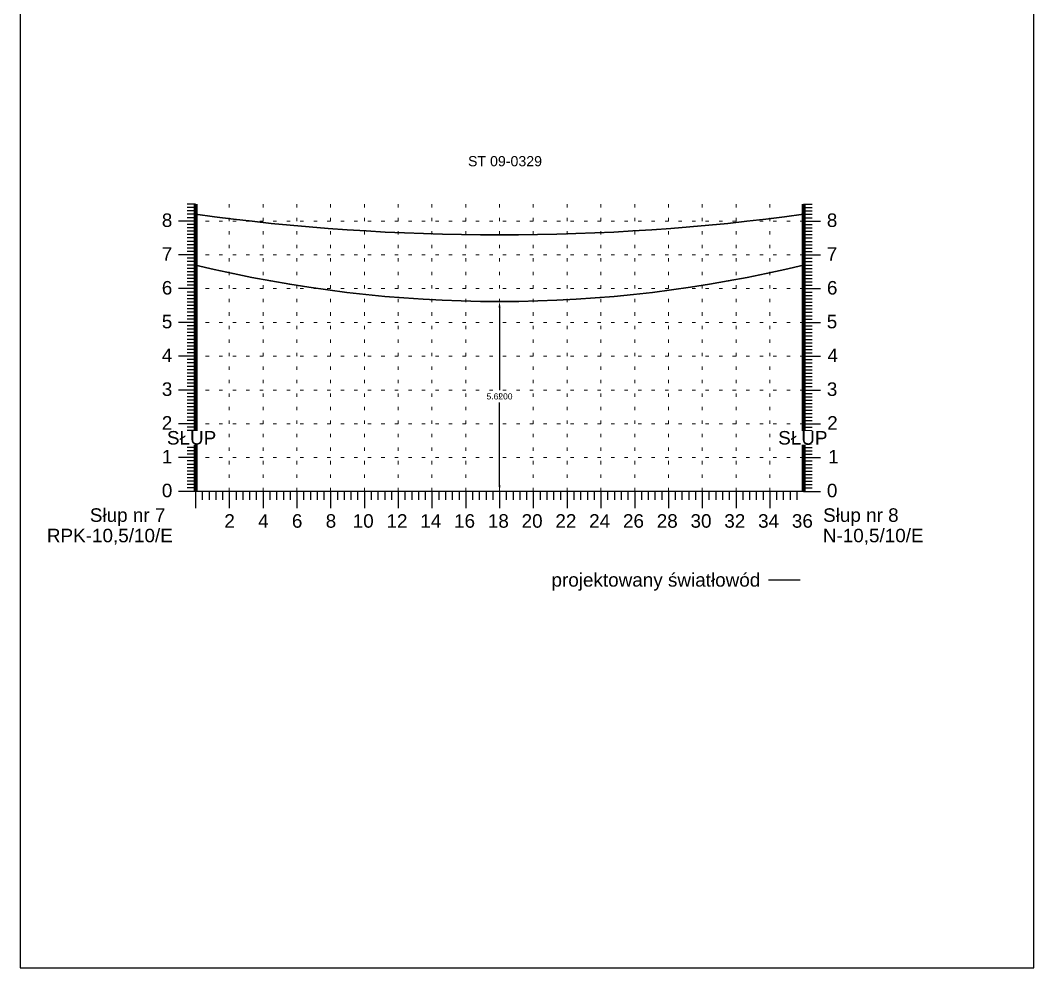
# Model space of a CAD drawing. Header units: metres. Extents: x -155 to 1812, y 681 to 886.
# Drawn here: x 744.54 to 774.54, y 740.52 to 768.57 of the extents above; entities that cross this region are included whole.
import ezdxf

# ---------------------------------------------------------------- set-up
doc = ezdxf.new("R2010")
doc.units = ezdxf.units.M
doc.header["$MEASUREMENT"] = 0
doc.linetypes.add('ACAD_ISO07W100', pattern=[3, 0, -3])
doc.styles.get("Standard").update_dxf_attribs({"font": 'arial.ttf'})
doc.dimstyles.get("Standard").update_dxf_attribs({"dimtxt": 0.18, "dimasz": 0.18, "dimexe": 0.18, "dimexo": 0.0625, "dimgap": 0.09, "dimtad": 0, "dimtih": 1, "dimtoh": 1, "dimdec": 4, "dimzin": 0, "dimdsep": 46, "dimtxsty": 'Standard', "dimcen": 0.09, "dimadec": 0, "dimazin": 0, "dimtfac": 1, "dimtdec": 4, "dimtofl": 0, "dimtmove": 0, "dimatfit": 3, "dimfxl": 1, "dimtolj": 1, "dimtzin": 0, "dimarcsym": 0})

# ---------------------------------------------------------------- blocks, each defined once
blk = doc.blocks.new('*D261')
at = {"color": 0, "lineweight": -2}
for p, q in [((758.668, 760.241), (758.55, 760.241)), ((758.73, 760.061), (758.73, 757.613)), ((758.73, 754.801), (758.73, 757.25)), ((765.068, 754.621), (758.55, 754.621))]:
    blk.add_line(p, q, dxfattribs=at)
at = {"color": 0}
for points in [[(758.76, 760.061), (758.7, 760.061), (758.73, 760.241)], [(758.7, 754.801), (758.76, 754.801), (758.73, 754.621)]]:
    blk.add_solid(points, dxfattribs=at)
at = {"layer": 'Defpoints', "color": 0}
for p in [(758.73, 760.241), (758.73, 754.621), (765.13, 754.621)]:
    blk.add_point(p, dxfattribs=at)
at = {"color": 0, "lineweight": 25, "insert": (758.73, 757.431), "char_height": 0.18, "attachment_point": 5}
blk.add_mtext('\\A1;5.6200', dxfattribs=at)

msp = doc.modelspace()

# ---------------------------------------------------------------- linework, layer by layer
for p, q in [((749.73011, 763.12141), (749.48011, 763.12141)), ((749.73011, 763.02141), (749.48011, 763.02141)), ((749.73011, 762.92141), (749.48011, 762.92141)), ((749.73011, 763.12141), (749.73011, 754.62141)), ((767.73011, 763.12141), (767.73011, 754.62141)), ((767.73011, 763.12141), (767.98011, 763.12141)), ((767.73011, 763.02141), (767.98011, 763.02141)), ((767.73011, 762.92141), (767.98011, 762.92141)), ((749.73011, 762.62141), (749.23011, 762.62141)), ((749.73011, 762.62141), (749.23011, 762.62141)), ((749.73011, 762.82141), (749.48011, 762.82141)), ((749.73011, 762.72141), (749.48011, 762.72141)), ((767.73011, 762.82141), (767.98011, 762.82141)), ((767.73011, 762.72141), (767.98011, 762.72141)), ((767.73011, 762.62141), (768.23011, 762.62141)), ((767.73011, 762.62141), (768.23011, 762.62141)), ((749.73011, 762.52141), (749.48011, 762.52141)), ((749.73011, 762.42141), (749.48011, 762.42141)), ((749.73011, 762.32141), (749.48011, 762.32141)), ((767.73011, 762.52141), (767.98011, 762.52141)), ((767.73011, 762.42141), (767.98011, 762.42141)), ((767.73011, 762.32141), (767.98011, 762.32141)), ((749.73011, 762.22141), (749.48011, 762.22141)), ((749.73011, 762.12141), (749.48011, 762.12141)), ((749.73011, 762.02141), (749.48011, 762.02141)), ((767.73011, 762.22141), (767.98011, 762.22141)), ((767.73011, 762.12141), (767.98011, 762.12141)), ((767.73011, 762.02141), (767.98011, 762.02141)), ((749.73011, 761.92141), (749.48011, 761.92141)), ((749.73011, 761.82141), (749.48011, 761.82141)), ((749.73011, 761.72141), (749.48011, 761.72141)), ((767.73011, 761.92141), (767.98011, 761.92141)), ((767.73011, 761.82141), (767.98011, 761.82141)), ((767.73011, 761.72141), (767.98011, 761.72141)), ((749.73011, 761.62141), (749.23011, 761.62141)), ((749.73011, 761.62141), (749.23011, 761.62141)), ((749.73011, 761.52141), (749.48011, 761.52141)), ((749.73011, 761.42141), (749.48011, 761.42141)), ((767.73011, 761.62141), (768.23011, 761.62141)), ((767.73011, 761.62141), (768.23011, 761.62141)), ((767.73011, 761.52141), (767.98011, 761.52141)), ((767.73011, 761.42141), (767.98011, 761.42141)), ((749.73011, 761.32141), (749.48011, 761.32141)), ((749.73011, 761.22141), (749.48011, 761.22141)), ((749.73011, 761.12141), (749.48011, 761.12141)), ((767.73011, 761.32141), (767.98011, 761.32141)), ((767.73011, 761.22141), (767.98011, 761.22141)), ((767.73011, 761.12141), (767.98011, 761.12141)), ((749.73011, 761.02141), (749.48011, 761.02141)), ((749.73011, 760.92141), (749.48011, 760.92141)), ((749.73011, 760.82141), (749.48011, 760.82141)), ((767.73011, 761.02141), (767.98011, 761.02141)), ((767.73011, 760.92141), (767.98011, 760.92141)), ((767.73011, 760.82141), (767.98011, 760.82141)), ((749.73011, 760.62141), (749.23011, 760.62141)), ((749.73011, 760.62141), (749.23011, 760.62141)), ((749.73011, 760.72141), (749.48011, 760.72141)), ((749.73011, 760.52141), (749.48011, 760.52141)), ((767.73011, 760.72141), (767.98011, 760.72141)), ((767.73011, 760.62141), (768.23011, 760.62141)), ((767.73011, 760.62141), (768.23011, 760.62141)), ((767.73011, 760.52141), (767.98011, 760.52141)), ((749.73011, 760.42141), (749.48011, 760.42141)), ((749.73011, 760.32141), (749.48011, 760.32141)), ((749.73011, 760.22141), (749.48011, 760.22141)), ((767.73011, 760.42141), (767.98011, 760.42141)), ((767.73011, 760.32141), (767.98011, 760.32141)), ((767.73011, 760.22141), (767.98011, 760.22141)), ((749.73011, 760.12141), (749.48011, 760.12141)), ((749.73011, 760.02141), (749.48011, 760.02141)), ((749.73011, 759.92141), (749.48011, 759.92141)), ((767.73011, 760.12141), (767.98011, 760.12141)), ((767.73011, 760.02141), (767.98011, 760.02141)), ((767.73011, 759.92141), (767.98011, 759.92141)), ((749.73011, 759.62141), (749.23011, 759.62141)), ((749.73011, 759.62141), (749.23011, 759.62141)), ((749.73011, 759.82141), (749.48011, 759.82141)), ((749.73011, 759.72141), (749.48011, 759.72141)), ((767.73011, 759.82141), (767.98011, 759.82141)), ((767.73011, 759.72141), (767.98011, 759.72141)), ((767.73011, 759.62141), (768.23011, 759.62141)), ((767.73011, 759.62141), (768.23011, 759.62141)), ((749.73011, 759.52141), (749.48011, 759.52141)), ((749.73011, 759.42141), (749.48011, 759.42141)), ((749.73011, 759.32141), (749.48011, 759.32141)), ((767.73011, 759.52141), (767.98011, 759.52141)), ((767.73011, 759.42141), (767.98011, 759.42141)), ((767.73011, 759.32141), (767.98011, 759.32141)), ((749.73011, 759.22141), (749.48011, 759.22141)), ((749.73011, 759.12141), (749.48011, 759.12141)), ((749.73011, 759.02141), (749.48011, 759.02141)), ((767.73011, 759.22141), (767.98011, 759.22141)), ((767.73011, 759.12141), (767.98011, 759.12141)), ((767.73011, 759.02141), (767.98011, 759.02141)), ((749.73011, 758.92141), (749.48011, 758.92141)), ((749.73011, 758.82141), (749.48011, 758.82141)), ((749.73011, 758.72141), (749.48011, 758.72141)), ((767.73011, 758.92141), (767.98011, 758.92141)), ((767.73011, 758.82141), (767.98011, 758.82141)), ((767.73011, 758.72141), (767.98011, 758.72141)), ((749.73011, 758.62141), (749.23011, 758.62141)), ((749.73011, 758.62141), (749.23011, 758.62141)), ((749.73011, 758.52141), (749.48011, 758.52141)), ((749.73011, 758.42141), (749.48011, 758.42141)), ((767.73011, 758.62141), (768.23011, 758.62141)), ((767.73011, 758.62141), (768.23011, 758.62141)), ((767.73011, 758.52141), (767.98011, 758.52141)), ((767.73011, 758.42141), (767.98011, 758.42141)), ((749.73011, 758.32141), (749.48011, 758.32141)), ((749.73011, 758.22141), (749.48011, 758.22141)), ((749.73011, 758.12141), (749.48011, 758.12141)), ((767.73011, 758.32141), (767.98011, 758.32141)), ((767.73011, 758.22141), (767.98011, 758.22141)), ((767.73011, 758.12141), (767.98011, 758.12141)), ((749.73011, 758.02141), (749.48011, 758.02141)), ((749.73011, 757.92141), (749.48011, 757.92141)), ((749.73011, 757.82141), (749.48011, 757.82141)), ((767.73011, 758.02141), (767.98011, 758.02141)), ((767.73011, 757.92141), (767.98011, 757.92141)), ((767.73011, 757.82141), (767.98011, 757.82141)), ((749.73011, 757.62141), (749.23011, 757.62141)), ((749.73011, 757.62141), (749.23011, 757.62141)), ((749.73011, 757.72141), (749.48011, 757.72141)), ((749.73011, 757.52141), (749.48011, 757.52141)), ((767.73011, 757.72141), (767.98011, 757.72141)), ((767.73011, 757.62141), (768.23011, 757.62141)), ((767.73011, 757.62141), (768.23011, 757.62141)), ((767.73011, 757.52141), (767.98011, 757.52141)), ((749.73011, 757.42141), (749.48011, 757.42141)), ((749.73011, 757.32141), (749.48011, 757.32141)), ((749.73011, 757.22141), (749.48011, 757.22141)), ((767.73011, 757.42141), (767.98011, 757.42141)), ((767.73011, 757.32141), (767.98011, 757.32141)), ((767.73011, 757.22141), (767.98011, 757.22141)), ((749.73011, 757.12141), (749.48011, 757.12141)), ((749.73011, 757.02141), (749.48011, 757.02141)), ((749.73011, 756.92141), (749.48011, 756.92141)), ((767.73011, 757.12141), (767.98011, 757.12141)), ((767.73011, 757.02141), (767.98011, 757.02141)), ((767.73011, 756.92141), (767.98011, 756.92141)), ((749.73011, 756.62141), (749.23011, 756.62141)), ((749.73011, 756.62141), (749.23011, 756.62141)), ((749.73011, 756.82141), (749.48011, 756.82141)), ((749.73011, 756.72141), (749.48011, 756.72141)), ((767.73011, 756.82141), (767.98011, 756.82141)), ((767.73011, 756.72141), (767.98011, 756.72141)), ((767.73011, 756.62141), (768.23011, 756.62141)), ((767.73011, 756.62141), (768.23011, 756.62141)), ((749.73011, 756.52141), (749.48011, 756.52141)), ((749.73011, 756.42141), (749.48011, 756.42141)), ((749.73011, 756.32141), (749.48011, 756.32141)), ((767.73011, 756.52141), (767.98011, 756.52141)), ((767.73011, 756.42141), (767.98011, 756.42141)), ((767.73011, 756.32141), (767.98011, 756.32141)), ((749.73011, 756.22141), (749.48011, 756.22141)), ((749.73011, 756.12141), (749.48011, 756.12141)), ((749.73011, 756.02141), (749.48011, 756.02141)), ((767.73011, 756.22141), (767.98011, 756.22141)), ((767.73011, 756.12141), (767.98011, 756.12141)), ((767.73011, 756.02141), (767.98011, 756.02141)), ((749.73011, 755.92141), (749.48011, 755.92141)), ((749.73011, 755.82141), (749.48011, 755.82141)), ((749.73011, 755.72141), (749.48011, 755.72141)), ((767.73011, 755.92141), (767.98011, 755.92141)), ((767.73011, 755.82141), (767.98011, 755.82141)), ((767.73011, 755.72141), (767.98011, 755.72141)), ((749.73011, 755.62141), (749.23011, 755.62141)), ((749.73011, 755.62141), (749.23011, 755.62141)), ((749.73011, 755.52141), (749.48011, 755.52141)), ((749.73011, 755.42141), (749.48011, 755.42141)), ((767.73011, 755.62141), (768.23011, 755.62141)), ((767.73011, 755.62141), (768.23011, 755.62141)), ((767.73011, 755.52141), (767.98011, 755.52141)), ((767.73011, 755.42141), (767.98011, 755.42141)), ((749.73011, 755.32141), (749.48011, 755.32141)), ((749.73011, 755.22141), (749.48011, 755.22141)), ((749.73011, 755.12141), (749.48011, 755.12141)), ((767.73011, 755.32141), (767.98011, 755.32141)), ((767.73011, 755.22141), (767.98011, 755.22141)), ((767.73011, 755.12141), (767.98011, 755.12141)), ((749.73011, 755.02141), (749.48011, 755.02141)), ((749.73011, 754.92141), (749.48011, 754.92141)), ((749.73011, 754.82141), (749.48011, 754.82141)), ((767.73011, 755.02141), (767.98011, 755.02141)), ((767.73011, 754.92141), (767.98011, 754.92141)), ((767.73011, 754.82141), (767.98011, 754.82141)), ((749.73011, 754.62141), (749.23011, 754.62141)), ((749.73011, 754.72141), (749.48011, 754.72141)), ((749.73011, 754.62141), (749.48011, 754.62141)), ((767.73011, 754.62141), (749.73011, 754.62141)), ((749.73011, 754.62141), (749.73011, 754.12141)), ((749.93011, 754.62141), (749.93011, 754.37141)), ((750.13011, 754.62141), (750.13011, 754.37141)), ((750.33011, 754.62141), (750.33011, 754.37141)), ((750.53011, 754.62141), (750.53011, 754.37141)), ((750.73011, 754.62141), (750.73011, 754.12141)), ((750.93011, 754.62141), (750.93011, 754.37141)), ((751.13011, 754.62141), (751.13011, 754.37141)), ((751.33011, 754.62141), (751.33011, 754.37141)), ((751.53011, 754.62141), (751.53011, 754.37141)), ((751.73011, 754.62141), (751.73011, 754.12141)), ((751.93011, 754.62141), (751.93011, 754.37141)), ((752.13011, 754.62141), (752.13011, 754.37141)), ((752.33011, 754.62141), (752.33011, 754.37141)), ((752.53011, 754.62141), (752.53011, 754.37141)), ((752.73011, 754.62141), (752.73011, 754.12141)), ((752.93011, 754.62141), (752.93011, 754.37141)), ((753.13011, 754.62141), (753.13011, 754.37141)), ((753.33011, 754.62141), (753.33011, 754.37141)), ((753.53011, 754.62141), (753.53011, 754.37141)), ((753.73011, 754.62141), (753.73011, 754.12141)), ((753.93011, 754.62141), (753.93011, 754.37141)), ((754.13011, 754.62141), (754.13011, 754.37141)), ((754.33011, 754.62141), (754.33011, 754.37141)), ((754.53011, 754.62141), (754.53011, 754.37141)), ((754.73011, 754.62141), (754.73011, 754.12141)), ((754.93011, 754.62141), (754.93011, 754.37141)), ((755.13011, 754.62141), (755.13011, 754.37141)), ((755.33011, 754.62141), (755.33011, 754.37141)), ((755.53011, 754.62141), (755.53011, 754.37141)), ((755.73011, 754.62141), (755.73011, 754.12141)), ((755.93011, 754.62141), (755.93011, 754.37141)), ((756.13011, 754.62141), (756.13011, 754.37141)), ((756.33011, 754.62141), (756.33011, 754.37141)), ((756.53011, 754.62141), (756.53011, 754.37141)), ((756.73011, 754.62141), (756.73011, 754.12141)), ((756.93011, 754.62141), (756.93011, 754.37141)), ((757.13011, 754.62141), (757.13011, 754.37141)), ((757.33011, 754.62141), (757.33011, 754.37141)), ((757.53011, 754.62141), (757.53011, 754.37141)), ((757.73011, 754.62141), (757.73011, 754.12141)), ((757.93011, 754.62141), (757.93011, 754.37141)), ((758.13011, 754.62141), (758.13011, 754.37141)), ((758.33011, 754.62141), (758.33011, 754.37141)), ((758.53011, 754.62141), (758.53011, 754.37141)), ((758.73011, 754.62141), (758.73011, 754.12141)), ((758.93011, 754.62141), (758.93011, 754.37141)), ((759.13011, 754.62141), (759.13011, 754.37141)), ((759.33011, 754.62141), (759.33011, 754.37141)), ((759.53011, 754.62141), (759.53011, 754.37141)), ((759.73011, 754.62141), (759.73011, 754.12141)), ((759.93011, 754.62141), (759.93011, 754.37141)), ((760.13011, 754.62141), (760.13011, 754.37141)), ((760.33011, 754.62141), (760.33011, 754.37141)), ((760.53011, 754.62141), (760.53011, 754.37141)), ((760.73011, 754.62141), (760.73011, 754.12141)), ((760.93011, 754.62141), (760.93011, 754.37141)), ((761.13011, 754.62141), (761.13011, 754.37141)), ((761.33011, 754.62141), (761.33011, 754.37141)), ((761.53011, 754.62141), (761.53011, 754.37141)), ((761.73011, 754.62141), (761.73011, 754.12141)), ((761.93011, 754.62141), (761.93011, 754.37141)), ((762.13011, 754.62141), (762.13011, 754.37141)), ((762.33011, 754.62141), (762.33011, 754.37141)), ((762.53011, 754.62141), (762.53011, 754.37141)), ((762.73011, 754.62141), (762.73011, 754.12141)), ((762.93011, 754.62141), (762.93011, 754.37141)), ((763.13011, 754.62141), (763.13011, 754.37141)), ((763.33011, 754.62141), (763.33011, 754.37141)), ((763.53011, 754.62141), (763.53011, 754.37141)), ((763.73011, 754.62141), (763.73011, 754.12141)), ((763.93011, 754.62141), (763.93011, 754.37141)), ((764.13011, 754.62141), (764.13011, 754.37141)), ((764.33011, 754.62141), (764.33011, 754.37141)), ((764.53011, 754.62141), (764.53011, 754.37141)), ((764.73011, 754.62141), (764.73011, 754.12141)), ((764.93011, 754.62141), (764.93011, 754.37141)), ((765.13011, 754.62141), (765.13011, 754.37141)), ((765.33011, 754.62141), (765.33011, 754.37141)), ((765.53011, 754.62141), (765.53011, 754.37141)), ((765.73011, 754.62141), (765.73011, 754.12141)), ((765.93011, 754.62141), (765.93011, 754.37141)), ((766.13011, 754.62141), (766.13011, 754.37141)), ((766.33011, 754.62141), (766.33011, 754.37141)), ((766.53011, 754.62141), (766.53011, 754.37141)), ((766.73011, 754.62141), (766.73011, 754.12141)), ((766.93011, 754.62141), (766.93011, 754.37141)), ((767.13011, 754.62141), (767.13011, 754.37141)), ((767.33011, 754.62141), (767.33011, 754.37141)), ((767.53011, 754.62141), (767.53011, 754.37141)), ((767.73011, 754.72141), (767.98011, 754.72141)), ((767.73011, 754.62141), (768.23011, 754.62141)), ((767.73011, 754.62141), (767.98011, 754.62141))]:
    msp.add_line(p, q)
at = {"linetype": 'ACAD_ISO07W100', "lineweight": 15, "ltscale": 0.1}
for p, q in [((749.73011, 754.62141), (749.73011, 763.12141)), ((749.73011, 754.62141), (749.73011, 763.12141)), ((750.73011, 754.62141), (750.73011, 763.12141)), ((751.73011, 754.62141), (751.73011, 763.12141)), ((752.73011, 754.62141), (752.73011, 763.12141)), ((753.73011, 754.62141), (753.73011, 763.12141)), ((754.73011, 754.62141), (754.73011, 763.12141)), ((755.73011, 754.62141), (755.73011, 763.12141)), ((756.73011, 754.62141), (756.73011, 763.12141)), ((757.73011, 754.62141), (757.73011, 763.12141)), ((758.73011, 754.62141), (758.73011, 763.12141)), ((759.73011, 754.62141), (759.73011, 763.12141)), ((760.73011, 754.62141), (760.73011, 763.12141)), ((761.73011, 754.62141), (761.73011, 763.12141)), ((762.73011, 754.62141), (762.73011, 763.12141)), ((763.73011, 754.62141), (763.73011, 763.12141)), ((764.73011, 754.62141), (764.73011, 763.12141)), ((765.73011, 754.62141), (765.73011, 763.12141)), ((766.73011, 754.62141), (766.73011, 763.12141)), ((767.73011, 762.62141), (749.73011, 762.62141)), ((767.73011, 761.62141), (749.73011, 761.62141)), ((767.73011, 760.62141), (749.73011, 760.62141)), ((767.73011, 759.62141), (749.73011, 759.62141)), ((767.73011, 758.62141), (749.73011, 758.62141)), ((767.73011, 757.62141), (749.73011, 757.62141)), ((767.73011, 756.62141), (749.73011, 756.62141)), ((767.73011, 755.62141), (749.73011, 755.62141))]:
    msp.add_line(p, q, dxfattribs=at)
at = {"lineweight": 100}
for p, q in [((749.73011, 763.12141), (749.73011, 754.62141)), ((767.73011, 763.12141), (767.73011, 754.62141))]:
    msp.add_line(p, q, dxfattribs=at)
at = {"color": 3, "lineweight": 25}
msp.add_line((767.62456, 751.99119), (766.69397, 751.99119), dxfattribs=at)
at = {"lineweight": 25}
msp.add_lwpolyline([(774.54271, 770.52182), (744.54271, 770.52182), (744.54271, 740.52182), (774.54271, 740.52182), (774.54271, 770.52182)], dxfattribs=at)
at = {"lineweight": 30}
msp.add_arc((758.73011, 828.90985), 66.69844, 262.2450992, 277.7549008, dxfattribs=at)
at = {"color": 3, "lineweight": 30}
msp.add_arc((758.73011, 798.28141), 38.04, 256.314453, 283.685547, dxfattribs=at)

# ---------------------------------------------------------------- texts
for s, height, p in [('ST 09-0329', 0.3, (757.79725, 764.24465)), ('8', 0.4, (748.73285, 762.44732)), ('8', 0.4, (768.4185, 762.44732)), ('7', 0.4, (748.73285, 761.44732)), ('7', 0.4, (768.4155, 761.44732)), ('6', 0.4, (748.73285, 760.44732)), ('6', 0.4, (768.42123, 760.44732)), ('5', 0.4, (748.73285, 759.44732)), ('5', 0.4, (768.41577, 759.44732)), ('4', 0.4, (748.73285, 758.44732)), ('4', 0.4, (768.43651, 758.44732)), ('3', 0.4, (748.73285, 757.44732)), ('3', 0.4, (768.4185, 757.44732)), ('2', 0.4, (748.73285, 756.44732)), ('2', 0.4, (768.42969, 756.44732)), ('1', 0.4, (748.73285, 755.44732)), ('1', 0.4, (768.45834, 755.44732)), ('0', 0.4, (748.73285, 754.44732)), ('0', 0.4, (768.42014, 754.44732)), ('Słup nr 7', 0.4, (746.60231, 753.71949)), ('2', 0.4, (750.5833, 753.54573)), ('4', 0.4, (751.5833, 753.54573)), ('6', 0.4, (752.5833, 753.54573)), ('8', 0.4, (753.5833, 753.54573)), ('10', 0.4, (754.3833, 753.54573)), ('12', 0.4, (755.3833, 753.54573)), ('14', 0.4, (756.3833, 753.54573)), ('16', 0.4, (757.3833, 753.54573)), ('18', 0.4, (758.3833, 753.54573)), ('20', 0.4, (759.3833, 753.54573)), ('22', 0.4, (760.3833, 753.54573)), ('24', 0.4, (761.3833, 753.54573)), ('26', 0.4, (762.3833, 753.54573)), ('28', 0.4, (763.3833, 753.54573)), ('30', 0.4, (764.3833, 753.54573)), ('32', 0.4, (765.3833, 753.54573)), ('34', 0.4, (766.3833, 753.54573)), ('36', 0.4, (767.3833, 753.54573)), ('Słup nr 8', 0.4, (768.308, 753.71949)), ('RPK-10,5/10/E', 0.4, (745.33082, 753.11461)), ('N-10,5/10/E', 0.4, (768.29959, 753.11461)), ('projektowany światłowód', 0.4, (760.26786, 751.80142))]:
    msp.add_text(s, height=height).set_placement(p)

# ---------------------------------------------------------------- dimensions: what is measured, and where the dimension line sits
at = {"lineweight": 25}
dim = msp.add_linear_dim(base=(758.73011, 754.62141), p1=(758.73011, 760.24141), p2=(765.13011, 754.62141), angle=90, dimstyle='Standard', dxfattribs=at)
dim.commit()
dim.dimension.update_dxf_attribs({"geometry": '*D261', "text_midpoint": (758.73011, 757.43141)})

# ---------------------------------------------------------------- next in the draw order: texts
at = {"lineweight": 18, "char_height": 0.4, "attachment_point": 3, "bg_fill": 3, "box_fill_scale": 1, "bg_fill_color": 256, "bg_fill_transparency": 0}
for insert in [(750.34333, 756.40761), (768.43821, 756.40761)]:
    msp.add_mtext_dynamic_manual_height_columns('SŁUP', width=1.5368437, gutter_width=2, heights=[-0.41364], dxfattribs=dict(at, insert=insert))

doc.saveas('drawing.dxf')
